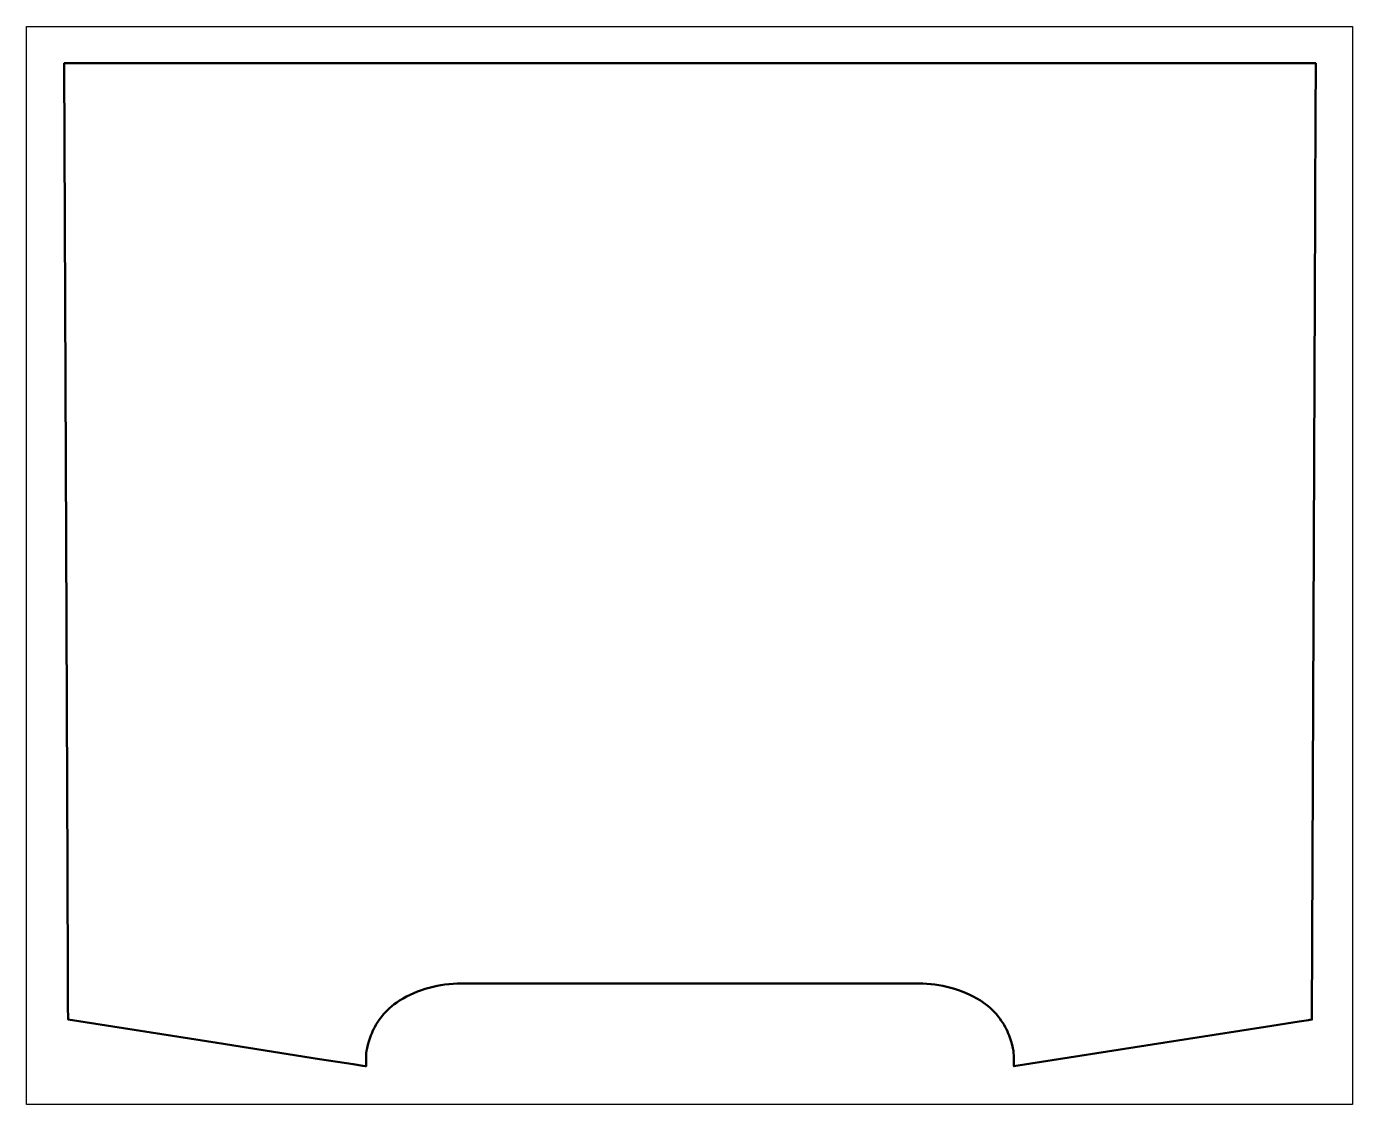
# Model space of a CAD drawing. Header units: millimetres. Extents: x -76 to 286, y 2 to 295.
import ezdxf

# ---------------------------------------------------------------- set-up
doc = ezdxf.new("R2010")
doc.units = ezdxf.units.MM
doc.header["$MEASUREMENT"] = 0
doc.layers.get('0').update_dxf_attribs({"lineweight": 0})
doc.layers.add('Safety', color=7, linetype='Continuous', lineweight=0)

msp = doc.modelspace()

# ---------------------------------------------------------------- linework, layer by layer
at = {"color": 18, "lineweight": 50, "true_color": 0x000000}
msp.add_lwpolyline([(42.83, 34.69), (41.72, 34.67), (40.62, 34.61), (39.52, 34.52), (38.42, 34.39), (37.33, 34.23), (36.25, 34.03), (35.18, 33.79), (34.11, 33.52), (33.06, 33.21), (32.01, 32.86), (30.98, 32.48), (29.96, 32.06), (28.96, 31.61), (27.97, 31.11), (27, 30.59), (26.05, 30.02), (25.31, 29.55), (24.61, 29.05), (23.96, 28.53), (23.34, 28), (22.75, 27.45), (22.21, 26.89), (21.69, 26.32), (21.21, 25.74), (20.77, 25.16), (20.35, 24.57), (19.97, 23.99), (19.61, 23.4), (19.29, 22.81), (18.98, 22.23), (18.71, 21.65), (18.46, 21.08), (18.23, 20.53), (18.03, 19.98), (17.69, 18.94), (17.42, 17.97), (17.22, 17.09), (17.08, 16.32), (16.99, 15.68), (16.94, 15.17), (16.93, 14.82), (16.93, 12.14), (16.93, 12.14), (16.93, 12.14), (16.93, 12.14), (16.93, 12.14), (16.93, 12.14), (16.92, 12.15), (16.87, 12.15), (16.7, 12.18), (16.02, 12.29), (13.44, 12.69), (4.25, 14.13), (-23.64, 18.51), (-64.21, 24.89), (-64.21, 24.89), (-64.21, 24.89), (-64.21, 24.89), (-64.21, 24.89), (-64.21, 24.89), (-64.21, 24.9), (-64.21, 24.93), (-64.22, 25.07), (-64.22, 25.63), (-64.23, 27.81), (-64.26, 36.07), (-64.38, 65.57), (-64.74, 155.07), (-65.26, 285.25), (-65.26, 285.25), (-65.26, 285.25), (-65.26, 285.25), (-65.26, 285.25), (-65.26, 285.25), (-65.26, 285.25), (-65.25, 285.25), (-65.2, 285.25), (-65.02, 285.25), (-64.29, 285.25), (-61.44, 285.25), (-50.62, 285.25), (-12.02, 285.25), (105.13, 285.25), (275.52, 285.25), (275.52, 285.25), (275.52, 285.25), (275.52, 285.25), (275.52, 285.25), (275.52, 285.25), (275.52, 285.24), (275.52, 285.2), (275.52, 285.06), (275.52, 284.5), (275.51, 282.32), (275.47, 274.06), (275.35, 244.57), (274.99, 155.07), (274.47, 24.89), (274.47, 24.89), (274.47, 24.89), (274.47, 24.89), (274.47, 24.89), (274.47, 24.88), (274.46, 24.88), (274.41, 24.88), (274.24, 24.85), (273.56, 24.74), (270.98, 24.34), (261.79, 22.89), (233.9, 18.51), (193.32, 12.14), (193.32, 12.14), (193.32, 12.14), (193.32, 12.14), (193.32, 12.15), (193.32, 12.15), (193.32, 12.17), (193.32, 12.26), (193.32, 12.56), (193.32, 13.48), (193.32, 14.82), (193.31, 15.17), (193.26, 15.68), (193.18, 16.32), (193.04, 17.09), (192.84, 17.97), (192.57, 18.94), (192.23, 19.98), (192.02, 20.53), (191.8, 21.08), (191.55, 21.65), (191.27, 22.23), (190.97, 22.81), (190.64, 23.4), (190.29, 23.99), (189.9, 24.57), (189.49, 25.16), (189.04, 25.74), (188.56, 26.32), (188.05, 26.89), (187.5, 27.45), (186.92, 28), (186.3, 28.53), (185.64, 29.05), (184.94, 29.55), (184.21, 30.02), (183.25, 30.59), (182.28, 31.11), (181.3, 31.61), (180.29, 32.06), (179.28, 32.48), (178.24, 32.86), (177.2, 33.21), (176.15, 33.52), (175.08, 33.79), (174.01, 34.03), (172.92, 34.23), (171.83, 34.39), (170.74, 34.52), (169.64, 34.61), (168.53, 34.67), (167.42, 34.69)], close=True, dxfattribs=at)
at = {"layer": 'Safety', "color": 18, "lineweight": 25, "true_color": 0x000000}
msp.add_lwpolyline([(285.52, 1.75), (-75.52, 1.75), (-75.52, 295.25), (285.52, 295.25)], close=True, dxfattribs=at)

doc.saveas('drawing.dxf')
